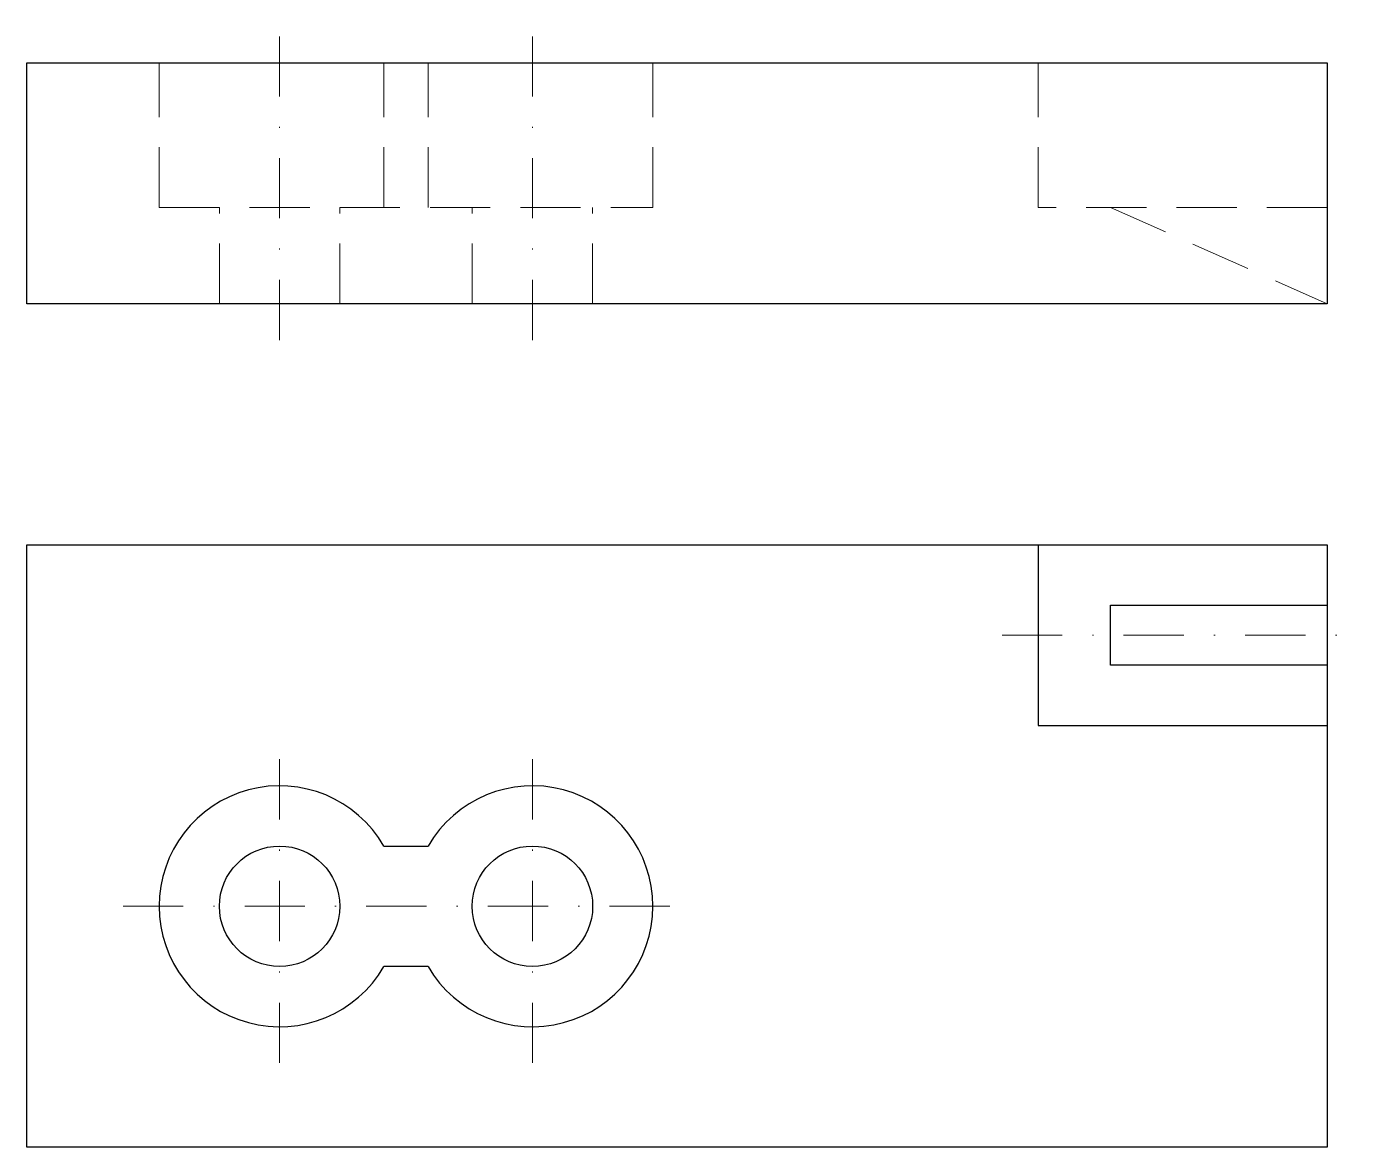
# Model space of a CAD drawing. Header units: inches. Extents: x 0 to 111, y 0 to 93.
import ezdxf

# ---------------------------------------------------------------- set-up
doc = ezdxf.new("R2010")
doc.units = ezdxf.units.IN
doc.header["$LTSCALE"] = 10
doc.header["$MEASUREMENT"] = 0
doc.linetypes.add('DASHDOT', pattern=[1, 0.5, -0.25, 0, -0.25])
doc.linetypes.add('DASHED', pattern=[0.75, 0.5, -0.25])
for name, color, linetype, lineweight in [('BLU', 5, 'Continuous', 30), ('DASH BLU', 171, 'DASHED', 20), ('RED', 1, 'DASHDOT', 20)]:
    doc.layers.add(name, color=color, linetype=linetype, lineweight=lineweight)

msp = doc.modelspace()

# ---------------------------------------------------------------- linework, layer by layer
at = {"layer": 'BLU'}
for p, q in [((0, 70), (0, 90)), ((0, 90), (108, 90)), ((108, 90), (108, 70)), ((108, 70), (0, 70)), ((0, 0), (0, 50)), ((0, 50), (108, 50)), ((84, 50), (84, 35)), ((108, 50), (108, 0)), ((90, 40), (90, 45)), ((90, 45), (108, 45)), ((108, 40), (90, 40)), ((84, 35), (108, 35)), ((29.66, 25), (33.34, 25)), ((33.34, 15), (29.66, 15)), ((108, 0), (0, 0))]:
    msp.add_line(p, q, dxfattribs=at)
for centre in [(21, 20), (42, 20)]:
    msp.add_circle(centre, 5, dxfattribs=at)
for centre, start, end in [((21, 20), 30, 330), ((42, 20), 210, 150)]:
    msp.add_arc(centre, 10, start, end, dxfattribs=at)
at = {"layer": 'DASH BLU'}
for p, q in [((11, 78), (11, 90)), ((29.66, 78), (29.66, 90)), ((33.34, 78), (33.34, 90)), ((52, 78), (52, 90)), ((84, 78), (84, 90)), ((11, 78), (52, 78)), ((16, 70), (16, 78)), ((26, 70), (26, 78)), ((37, 70), (37, 78)), ((47, 70), (47, 78)), ((108, 78), (84, 78)), ((90, 78), (108, 70))]:
    msp.add_line(p, q, dxfattribs=at)
at = {"layer": 'RED'}
for p, q in [((21, 67), (21, 93)), ((42, 67), (42, 93)), ((81, 42.5), (111, 42.5)), ((21, 7), (21, 33)), ((42, 7), (42, 33)), ((8, 20), (55, 20))]:
    msp.add_line(p, q, dxfattribs=at)

doc.saveas('drawing.dxf')
